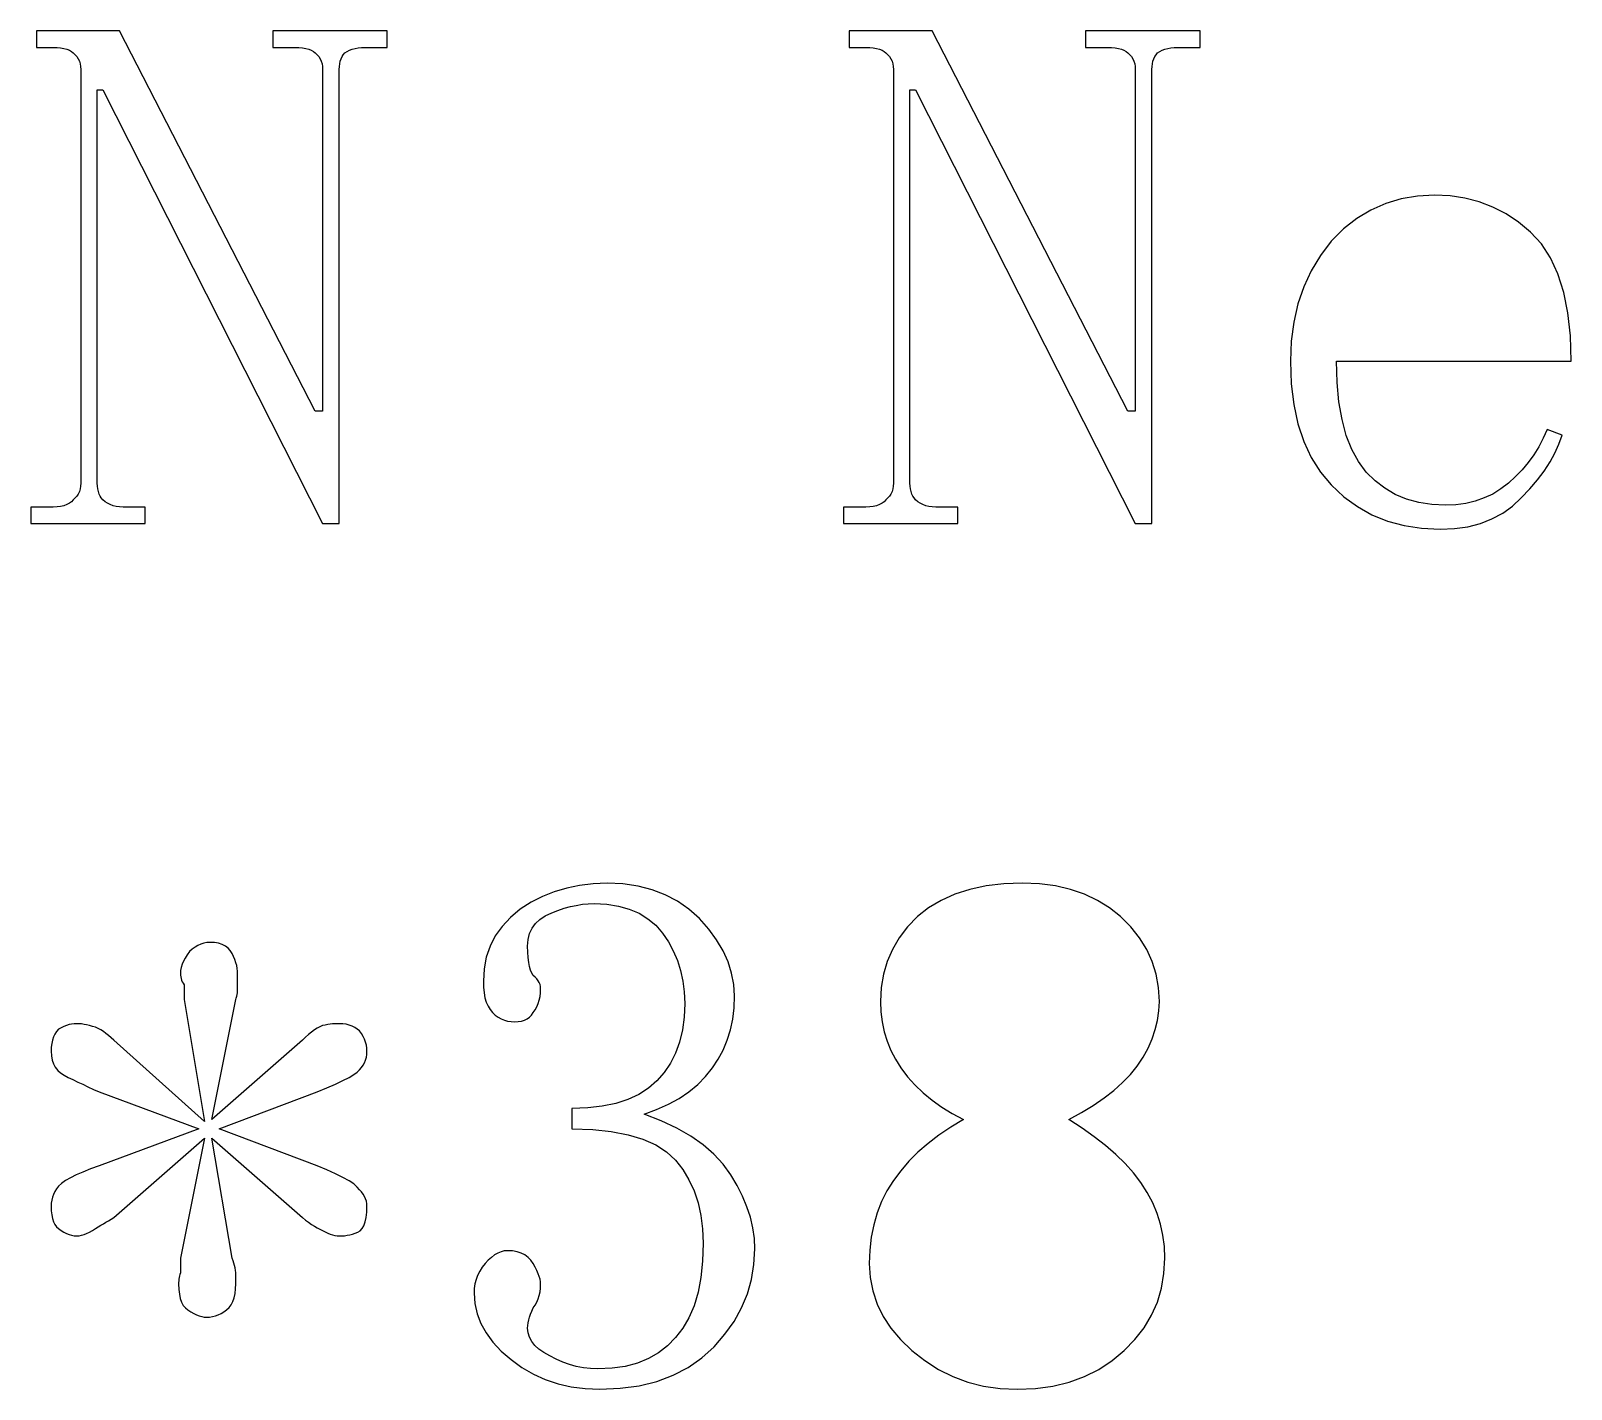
# Model space of a CAD drawing. Extents: x -190 to 190, y -140 to 140.
# Drawn here: x -151.18 to -139.6, y -98.76 to -88.54 of the extents above; entities that cross this region are included whole.
import ezdxf

# ---------------------------------------------------------------- set-up
doc = ezdxf.new("R2010")
doc.units = 0
doc.header["$MEASUREMENT"] = 0
doc.layers.get('0').update_dxf_attribs({"linetype": 'CONTINUOUS'})

msp = doc.modelspace()

# ---------------------------------------------------------------- linework, layer by layer
for points in [[(-148.985996, -91.397998), (-149.040996, -91.397998), (-149.040996, -91.397998), (-150.512998, -88.537002), (-150.512998, -88.537002), (-151.137988, -88.537002), (-151.137988, -88.537002), (-151.137988, -88.662002), (-151.137988, -88.662002), (-151.012998, -88.662002), (-151.012998, -88.662002), (-150.983008, -88.662998), (-150.983008, -88.662998), (-150.956006, -88.665996), (-150.956006, -88.665996), (-150.930996, -88.67), (-150.930996, -88.67), (-150.909004, -88.675996), (-150.909004, -88.675996), (-150.88999, -88.682998), (-150.88999, -88.682998), (-150.874004, -88.692998), (-150.874004, -88.692998), (-150.860996, -88.703994), (-150.860996, -88.703994), (-150.846006, -88.717002), (-150.846006, -88.717002), (-150.832998, -88.730996), (-150.832998, -88.730996), (-150.822998, -88.747002), (-150.822998, -88.747002), (-150.815, -88.765), (-150.815, -88.765), (-150.81, -88.785), (-150.81, -88.785), (-150.805996, -88.806006), (-150.805996, -88.806006), (-150.805, -88.829004), (-150.805, -88.829004), (-150.805, -91.94), (-150.805, -91.94), (-150.805996, -91.962998), (-150.805996, -91.962998), (-150.81, -91.983994), (-150.81, -91.983994), (-150.815, -92.004004), (-150.815, -92.004004), (-150.822998, -92.022002), (-150.822998, -92.022002), (-150.832998, -92.037998), (-150.832998, -92.037998), (-150.846006, -92.052002), (-150.846006, -92.052002), (-150.860996, -92.065), (-150.860996, -92.065), (-150.874004, -92.08), (-150.874004, -92.08), (-150.88999, -92.092002), (-150.88999, -92.092002), (-150.909004, -92.102002), (-150.909004, -92.102002), (-150.930996, -92.11), (-150.930996, -92.11), (-150.956006, -92.115996), (-150.956006, -92.115996), (-150.983008, -92.119004), (-150.983008, -92.119004), (-151.012998, -92.12), (-151.012998, -92.12), (-151.18, -92.12), (-151.18, -92.12), (-151.18, -92.245), (-151.18, -92.245), (-150.318994, -92.245), (-150.318994, -92.245), (-150.318994, -92.12), (-150.318994, -92.12), (-150.485996, -92.12), (-150.485996, -92.12), (-150.512998, -92.119004), (-150.512998, -92.119004), (-150.537998, -92.115996), (-150.537998, -92.115996), (-150.561006, -92.11), (-150.561006, -92.11), (-150.582998, -92.102002), (-150.582998, -92.102002), (-150.602998, -92.092002), (-150.602998, -92.092002), (-150.621992, -92.08), (-150.621992, -92.08), (-150.637998, -92.065), (-150.637998, -92.065), (-150.64999, -92.052002), (-150.64999, -92.052002), (-150.658994, -92.037998), (-150.658994, -92.037998), (-150.666992, -92.022002), (-150.666992, -92.022002), (-150.672002, -92.004004), (-150.672002, -92.004004), (-150.676992, -91.983994), (-150.676992, -91.983994), (-150.678994, -91.962998), (-150.678994, -91.962998), (-150.68001, -91.94), (-150.68001, -91.94), (-150.68001, -88.982002), (-150.68001, -88.982002), (-150.637998, -88.982002), (-150.637998, -88.982002), (-148.985996, -92.245), (-148.985996, -92.245), (-148.861006, -92.245), (-148.861006, -92.245), (-148.861006, -88.829004), (-148.861006, -88.829004), (-148.85999, -88.806006), (-148.85999, -88.806006), (-148.857002, -88.785), (-148.857002, -88.785), (-148.853008, -88.765), (-148.853008, -88.765), (-148.847002, -88.747002), (-148.847002, -88.747002), (-148.838994, -88.730996), (-148.838994, -88.730996), (-148.83, -88.717002), (-148.83, -88.717002), (-148.819004, -88.703994), (-148.819004, -88.703994), (-148.802002, -88.692998), (-148.802002, -88.692998), (-148.783994, -88.682998), (-148.783994, -88.682998), (-148.764004, -88.675996), (-148.764004, -88.675996), (-148.742002, -88.67), (-148.742002, -88.67), (-148.717998, -88.665996), (-148.717998, -88.665996), (-148.692998, -88.662998), (-148.692998, -88.662998), (-148.665996, -88.662002), (-148.665996, -88.662002), (-148.5, -88.662002), (-148.5, -88.662002), (-148.5, -88.537002), (-148.5, -88.537002), (-149.360996, -88.537002), (-149.360996, -88.537002), (-149.360996, -88.662002), (-149.360996, -88.662002), (-149.194004, -88.662002), (-149.194004, -88.662002), (-149.164004, -88.662998), (-149.164004, -88.662998), (-149.136006, -88.665996), (-149.136006, -88.665996), (-149.112002, -88.67), (-149.112002, -88.67), (-149.09001, -88.675996), (-149.09001, -88.675996), (-149.070996, -88.682998), (-149.070996, -88.682998), (-149.055, -88.692998), (-149.055, -88.692998), (-149.040996, -88.703994), (-149.040996, -88.703994), (-149.027002, -88.717002), (-149.027002, -88.717002), (-149.013994, -88.730996), (-149.013994, -88.730996), (-149.003994, -88.747002), (-149.003994, -88.747002), (-148.995996, -88.765), (-148.995996, -88.765), (-148.99001, -88.785), (-148.99001, -88.785), (-148.986992, -88.806006), (-148.986992, -88.806006), (-148.985996, -88.829004), (-148.985996, -88.829004), (-148.985996, -91.397998)], [(-142.875, -91.397998), (-142.93, -91.397998), (-142.93, -91.397998), (-144.402002, -88.537002), (-144.402002, -88.537002), (-145.026992, -88.537002), (-145.026992, -88.537002), (-145.026992, -88.662002), (-145.026992, -88.662002), (-144.902002, -88.662002), (-144.902002, -88.662002), (-144.871992, -88.662998), (-144.871992, -88.662998), (-144.84499, -88.665996), (-144.84499, -88.665996), (-144.82, -88.67), (-144.82, -88.67), (-144.797998, -88.675996), (-144.797998, -88.675996), (-144.778994, -88.682998), (-144.778994, -88.682998), (-144.762988, -88.692998), (-144.762988, -88.692998), (-144.75, -88.703994), (-144.75, -88.703994), (-144.73499, -88.717002), (-144.73499, -88.717002), (-144.722002, -88.730996), (-144.722002, -88.730996), (-144.712002, -88.747002), (-144.712002, -88.747002), (-144.704004, -88.765), (-144.704004, -88.765), (-144.698994, -88.785), (-144.698994, -88.785), (-144.695, -88.806006), (-144.695, -88.806006), (-144.694004, -88.829004), (-144.694004, -88.829004), (-144.694004, -91.94), (-144.694004, -91.94), (-144.695, -91.962998), (-144.695, -91.962998), (-144.698994, -91.983994), (-144.698994, -91.983994), (-144.704004, -92.004004), (-144.704004, -92.004004), (-144.712002, -92.022002), (-144.712002, -92.022002), (-144.722002, -92.037998), (-144.722002, -92.037998), (-144.73499, -92.052002), (-144.73499, -92.052002), (-144.75, -92.065), (-144.75, -92.065), (-144.762988, -92.08), (-144.762988, -92.08), (-144.778994, -92.092002), (-144.778994, -92.092002), (-144.797998, -92.102002), (-144.797998, -92.102002), (-144.82, -92.11), (-144.82, -92.11), (-144.84499, -92.115996), (-144.84499, -92.115996), (-144.871992, -92.119004), (-144.871992, -92.119004), (-144.902002, -92.12), (-144.902002, -92.12), (-145.069004, -92.12), (-145.069004, -92.12), (-145.069004, -92.245), (-145.069004, -92.245), (-144.207998, -92.245), (-144.207998, -92.245), (-144.207998, -92.12), (-144.207998, -92.12), (-144.375, -92.12), (-144.375, -92.12), (-144.402002, -92.119004), (-144.402002, -92.119004), (-144.427002, -92.115996), (-144.427002, -92.115996), (-144.44999, -92.11), (-144.44999, -92.11), (-144.472002, -92.102002), (-144.472002, -92.102002), (-144.492002, -92.092002), (-144.492002, -92.092002), (-144.510996, -92.08), (-144.510996, -92.08), (-144.527002, -92.065), (-144.527002, -92.065), (-144.537998, -92.052002), (-144.537998, -92.052002), (-144.547998, -92.037998), (-144.547998, -92.037998), (-144.555, -92.022002), (-144.555, -92.022002), (-144.560996, -92.004004), (-144.560996, -92.004004), (-144.565996, -91.983994), (-144.565996, -91.983994), (-144.567998, -91.962998), (-144.567998, -91.962998), (-144.568994, -91.94), (-144.568994, -91.94), (-144.568994, -88.982002), (-144.568994, -88.982002), (-144.527002, -88.982002), (-144.527002, -88.982002), (-142.875, -92.245), (-142.875, -92.245), (-142.74999, -92.245), (-142.74999, -92.245), (-142.74999, -88.829004), (-142.74999, -88.829004), (-142.748994, -88.806006), (-142.748994, -88.806006), (-142.746006, -88.785), (-142.746006, -88.785), (-142.741992, -88.765), (-142.741992, -88.765), (-142.736006, -88.747002), (-142.736006, -88.747002), (-142.727998, -88.730996), (-142.727998, -88.730996), (-142.719004, -88.717002), (-142.719004, -88.717002), (-142.708008, -88.703994), (-142.708008, -88.703994), (-142.691006, -88.692998), (-142.691006, -88.692998), (-142.672998, -88.682998), (-142.672998, -88.682998), (-142.653008, -88.675996), (-142.653008, -88.675996), (-142.630996, -88.67), (-142.630996, -88.67), (-142.607002, -88.665996), (-142.607002, -88.665996), (-142.582002, -88.662998), (-142.582002, -88.662998), (-142.555, -88.662002), (-142.555, -88.662002), (-142.387998, -88.662002), (-142.387998, -88.662002), (-142.387998, -88.537002), (-142.387998, -88.537002), (-143.25, -88.537002), (-143.25, -88.537002), (-143.25, -88.662002), (-143.25, -88.662002), (-143.083008, -88.662002), (-143.083008, -88.662002), (-143.052998, -88.662998), (-143.052998, -88.662998), (-143.025, -88.665996), (-143.025, -88.665996), (-143.00001, -88.67), (-143.00001, -88.67), (-142.978994, -88.675996), (-142.978994, -88.675996), (-142.96, -88.682998), (-142.96, -88.682998), (-142.942998, -88.692998), (-142.942998, -88.692998), (-142.93, -88.703994), (-142.93, -88.703994), (-142.915, -88.717002), (-142.915, -88.717002), (-142.902998, -88.730996), (-142.902998, -88.730996), (-142.892998, -88.747002), (-142.892998, -88.747002), (-142.885, -88.765), (-142.885, -88.765), (-142.878994, -88.785), (-142.878994, -88.785), (-142.875996, -88.806006), (-142.875996, -88.806006), (-142.875, -88.829004), (-142.875, -88.829004), (-142.875, -91.397998)], [(-140.625, -89.772998), (-140.752998, -89.78), (-140.752998, -89.78), (-140.875, -89.801992), (-140.875, -89.801992), (-140.992002, -89.837002), (-140.992002, -89.837002), (-141.102998, -89.887002), (-141.102998, -89.887002), (-141.207988, -89.95), (-141.207988, -89.95), (-141.307998, -90.027998), (-141.307998, -90.027998), (-141.402002, -90.12), (-141.402002, -90.12), (-141.482998, -90.227002), (-141.482998, -90.227002), (-141.552002, -90.342002), (-141.552002, -90.342002), (-141.607998, -90.462998), (-141.607998, -90.462998), (-141.652002, -90.591992), (-141.652002, -90.591992), (-141.682998, -90.727998), (-141.682998, -90.727998), (-141.701992, -90.872002), (-141.701992, -90.872002), (-141.707998, -91.022998), (-141.707998, -91.022998), (-141.701992, -91.192002), (-141.701992, -91.192002), (-141.682998, -91.348994), (-141.682998, -91.348994), (-141.652002, -91.493008), (-141.652002, -91.493008), (-141.607998, -91.626006), (-141.607998, -91.626006), (-141.552002, -91.747002), (-141.552002, -91.747002), (-141.482998, -91.857002), (-141.482998, -91.857002), (-141.402002, -91.954004), (-141.402002, -91.954004), (-141.306992, -92.042002), (-141.306992, -92.042002), (-141.205, -92.116992), (-141.205, -92.116992), (-141.095, -92.177998), (-141.095, -92.177998), (-140.977998, -92.225996), (-140.977998, -92.225996), (-140.854004, -92.26), (-140.854004, -92.26), (-140.722002, -92.28), (-140.722002, -92.28), (-140.582998, -92.286992), (-140.582998, -92.286992), (-140.47501, -92.282002), (-140.47501, -92.282002), (-140.374004, -92.267998), (-140.374004, -92.267998), (-140.27999, -92.244004), (-140.27999, -92.244004), (-140.192998, -92.21), (-140.192998, -92.21), (-140.112002, -92.167002), (-140.112002, -92.167002), (-140.038994, -92.114004), (-140.038994, -92.114004), (-139.972002, -92.050996), (-139.972002, -92.050996), (-139.907998, -91.983994), (-139.907998, -91.983994), (-139.85001, -91.916006), (-139.85001, -91.916006), (-139.8, -91.849004), (-139.8, -91.849004), (-139.755996, -91.780996), (-139.755996, -91.780996), (-139.71999, -91.714004), (-139.71999, -91.714004), (-139.688994, -91.645996), (-139.688994, -91.645996), (-139.666006, -91.578994), (-139.666006, -91.578994), (-139.777002, -91.537002), (-139.777002, -91.537002), (-139.807002, -91.603008), (-139.807002, -91.603008), (-139.841006, -91.665996), (-139.841006, -91.665996), (-139.879004, -91.727002), (-139.879004, -91.727002), (-139.92, -91.784004), (-139.92, -91.784004), (-139.965996, -91.839004), (-139.965996, -91.839004), (-140.01501, -91.890996), (-140.01501, -91.890996), (-140.068994, -91.94), (-140.068994, -91.94), (-140.126006, -91.983994), (-140.126006, -91.983994), (-140.186992, -92.022002), (-140.186992, -92.022002), (-140.250996, -92.052002), (-140.250996, -92.052002), (-140.318008, -92.075996), (-140.318008, -92.075996), (-140.388994, -92.092998), (-140.388994, -92.092998), (-140.463994, -92.102998), (-140.463994, -92.102998), (-140.541006, -92.107002), (-140.541006, -92.107002), (-140.645, -92.100996), (-140.645, -92.100996), (-140.742998, -92.086006), (-140.742998, -92.086006), (-140.835, -92.060996), (-140.835, -92.060996), (-140.92, -92.025), (-140.92, -92.025), (-140.999004, -91.978994), (-140.999004, -91.978994), (-141.072002, -91.922998), (-141.072002, -91.922998), (-141.137998, -91.857002), (-141.137998, -91.857002), (-141.196992, -91.777998), (-141.196992, -91.777998), (-141.247002, -91.687002), (-141.247002, -91.687002), (-141.287998, -91.581006), (-141.287998, -91.581006), (-141.32001, -91.462002), (-141.32001, -91.462002), (-141.342998, -91.329004), (-141.342998, -91.329004), (-141.356006, -91.182998), (-141.356006, -91.182998), (-141.360996, -91.022998), (-141.360996, -91.022998), (-139.597002, -91.022998), (-139.597002, -91.022998), (-139.603008, -90.832998), (-139.603008, -90.832998), (-139.622002, -90.66), (-139.622002, -90.66), (-139.652998, -90.505), (-139.652998, -90.505), (-139.697002, -90.365996), (-139.697002, -90.365996), (-139.752998, -90.244004), (-139.752998, -90.244004), (-139.820996, -90.139004), (-139.820996, -90.139004), (-139.901992, -90.051006), (-139.901992, -90.051006), (-139.992002, -89.976992), (-139.992002, -89.976992), (-140.085996, -89.915), (-140.085996, -89.915), (-140.185, -89.864004), (-140.185, -89.864004), (-140.287998, -89.823994), (-140.287998, -89.823994), (-140.395996, -89.795996), (-140.395996, -89.795996), (-140.507998, -89.778994), (-140.507998, -89.778994), (-140.625, -89.772998)], [(-145.742002, -97.817998), (-145.735996, -97.700996), (-145.735996, -97.700996), (-145.739004, -97.622002), (-145.739004, -97.622002), (-145.75, -97.542002), (-145.75, -97.542002), (-145.769004, -97.462998), (-145.769004, -97.462998), (-145.795, -97.383994), (-145.795, -97.383994), (-145.827998, -97.304004), (-145.827998, -97.304004), (-145.868008, -97.225), (-145.868008, -97.225), (-145.915996, -97.145), (-145.915996, -97.145), (-145.973994, -97.065), (-145.973994, -97.065), (-146.042998, -96.988994), (-146.042998, -96.988994), (-146.125, -96.917998), (-146.125, -96.917998), (-146.217998, -96.852998), (-146.217998, -96.852998), (-146.322998, -96.793008), (-146.322998, -96.793008), (-146.44, -96.737002), (-146.44, -96.737002), (-146.568994, -96.686992), (-146.568994, -96.686992), (-146.474004, -96.652998), (-146.474004, -96.652998), (-146.385, -96.612998), (-146.385, -96.612998), (-146.30499, -96.569004), (-146.30499, -96.569004), (-146.230996, -96.519004), (-146.230996, -96.519004), (-146.165, -96.465), (-146.165, -96.465), (-146.106006, -96.405), (-146.106006, -96.405), (-146.055, -96.34), (-146.055, -96.34), (-146.010996, -96.274004), (-146.010996, -96.274004), (-145.973994, -96.205), (-145.973994, -96.205), (-145.942998, -96.132002), (-145.942998, -96.132002), (-145.918994, -96.054004), (-145.918994, -96.054004), (-145.901992, -95.972998), (-145.901992, -95.972998), (-145.891992, -95.887998), (-145.891992, -95.887998), (-145.887998, -95.797998), (-145.887998, -95.797998), (-145.894004, -95.712002), (-145.894004, -95.712002), (-145.90999, -95.625996), (-145.90999, -95.625996), (-145.936992, -95.540996), (-145.936992, -95.540996), (-145.97499, -95.457998), (-145.97499, -95.457998), (-146.023008, -95.375996), (-146.023008, -95.375996), (-146.082002, -95.295), (-146.082002, -95.295), (-146.152002, -95.215), (-146.152002, -95.215), (-146.230996, -95.145), (-146.230996, -95.145), (-146.317002, -95.085996), (-146.317002, -95.085996), (-146.409004, -95.037002), (-146.409004, -95.037002), (-146.507998, -94.999004), (-146.507998, -94.999004), (-146.614004, -94.972998), (-146.614004, -94.972998), (-146.726992, -94.956006), (-146.726992, -94.956006), (-146.846992, -94.950996), (-146.846992, -94.950996), (-146.952002, -94.955), (-146.952002, -94.955), (-147.053008, -94.967002), (-147.053008, -94.967002), (-147.14999, -94.987002), (-147.14999, -94.987002), (-147.244004, -95.015), (-147.244004, -95.015), (-147.332998, -95.05), (-147.332998, -95.05), (-147.417988, -95.094004), (-147.417988, -95.094004), (-147.49999, -95.145), (-147.49999, -95.145), (-147.572998, -95.207998), (-147.572998, -95.207998), (-147.635996, -95.275), (-147.635996, -95.275), (-147.687002, -95.347002), (-147.687002, -95.347002), (-147.725996, -95.423994), (-147.725996, -95.423994), (-147.755, -95.507002), (-147.755, -95.507002), (-147.772002, -95.593994), (-147.772002, -95.593994), (-147.777002, -95.687002), (-147.777002, -95.687002), (-147.775996, -95.732998), (-147.775996, -95.732998), (-147.772002, -95.774004), (-147.772002, -95.774004), (-147.765, -95.812002), (-147.765, -95.812002), (-147.755, -95.845996), (-147.755, -95.845996), (-147.742002, -95.875996), (-147.742002, -95.875996), (-147.725996, -95.900996), (-147.725996, -95.900996), (-147.707998, -95.922998), (-147.707998, -95.922998), (-147.687998, -95.942002), (-147.687998, -95.942002), (-147.665996, -95.956992), (-147.665996, -95.956992), (-147.642998, -95.97), (-147.642998, -95.97), (-147.618994, -95.98), (-147.618994, -95.98), (-147.595, -95.987002), (-147.595, -95.987002), (-147.567998, -95.990996), (-147.567998, -95.990996), (-147.541006, -95.992998), (-147.541006, -95.992998), (-147.515, -95.990996), (-147.515, -95.990996), (-147.48999, -95.987002), (-147.48999, -95.987002), (-147.467998, -95.98), (-147.467998, -95.98), (-147.448008, -95.97), (-147.448008, -95.97), (-147.431006, -95.956992), (-147.431006, -95.956992), (-147.415, -95.942002), (-147.415, -95.942002), (-147.402002, -95.922998), (-147.402002, -95.922998), (-147.387998, -95.902998), (-147.387998, -95.902998), (-147.375, -95.88), (-147.375, -95.88), (-147.365, -95.856006), (-147.365, -95.856006), (-147.357002, -95.83), (-147.357002, -95.83), (-147.350996, -95.802998), (-147.350996, -95.802998), (-147.347998, -95.774004), (-147.347998, -95.774004), (-147.347002, -95.742998), (-147.347002, -95.742998), (-147.347998, -95.726992), (-147.347998, -95.726992), (-147.350996, -95.712002), (-147.350996, -95.712002), (-147.357002, -95.697998), (-147.357002, -95.697998), (-147.365, -95.684004), (-147.365, -95.684004), (-147.375, -95.67), (-147.375, -95.67), (-147.387998, -95.657998), (-147.387998, -95.657998), (-147.402002, -95.645), (-147.402002, -95.645), (-147.412998, -95.627002), (-147.412998, -95.627002), (-147.422998, -95.605), (-147.422998, -95.605), (-147.43, -95.577002), (-147.43, -95.577002), (-147.435996, -95.545996), (-147.435996, -95.545996), (-147.440996, -95.509004), (-147.440996, -95.509004), (-147.442998, -95.468994), (-147.442998, -95.468994), (-147.443994, -95.422998), (-147.443994, -95.422998), (-147.44, -95.374004), (-147.44, -95.374004), (-147.429004, -95.329004), (-147.429004, -95.329004), (-147.411006, -95.289004), (-147.411006, -95.289004), (-147.385, -95.252998), (-147.385, -95.252998), (-147.351992, -95.221992), (-147.351992, -95.221992), (-147.311006, -95.195), (-147.311006, -95.195), (-147.263008, -95.172998), (-147.263008, -95.172998), (-147.215996, -95.155), (-147.215996, -95.155), (-147.168994, -95.138994), (-147.168994, -95.138994), (-147.122998, -95.126006), (-147.122998, -95.126006), (-147.077988, -95.117002), (-147.077988, -95.117002), (-147.031992, -95.109004), (-147.031992, -95.109004), (-146.988008, -95.105), (-146.988008, -95.105), (-146.944004, -95.104004), (-146.944004, -95.104004), (-146.849004, -95.107998), (-146.849004, -95.107998), (-146.76, -95.122002), (-146.76, -95.122002), (-146.68, -95.145), (-146.68, -95.145), (-146.605996, -95.175996), (-146.605996, -95.175996), (-146.54, -95.216992), (-146.54, -95.216992), (-146.480996, -95.267002), (-146.480996, -95.267002), (-146.43, -95.325996), (-146.43, -95.325996), (-146.385996, -95.390996), (-146.385996, -95.390996), (-146.348994, -95.46), (-146.348994, -95.46), (-146.318008, -95.532002), (-146.318008, -95.532002), (-146.293994, -95.607002), (-146.293994, -95.607002), (-146.276992, -95.685996), (-146.276992, -95.685996), (-146.266992, -95.767998), (-146.266992, -95.767998), (-146.263008, -95.854004), (-146.263008, -95.854004), (-146.267998, -95.957998), (-146.267998, -95.957998), (-146.28001, -96.054004), (-146.28001, -96.054004), (-146.302002, -96.145), (-146.302002, -96.145), (-146.331992, -96.227998), (-146.331992, -96.227998), (-146.36999, -96.304004), (-146.36999, -96.304004), (-146.417012, -96.373994), (-146.417012, -96.373994), (-146.472012, -96.437002), (-146.472012, -96.437002), (-146.535996, -96.492002), (-146.535996, -96.492002), (-146.608994, -96.538994), (-146.608994, -96.538994), (-146.690996, -96.576992), (-146.690996, -96.576992), (-146.781992, -96.607002), (-146.781992, -96.607002), (-146.882998, -96.627998), (-146.882998, -96.627998), (-146.992002, -96.640996), (-146.992002, -96.640996), (-147.110996, -96.645), (-147.110996, -96.645), (-147.110996, -96.797998), (-147.110996, -96.797998), (-146.955, -96.802998), (-146.955, -96.802998), (-146.815, -96.817998), (-146.815, -96.817998), (-146.688994, -96.842002), (-146.688994, -96.842002), (-146.577998, -96.875), (-146.577998, -96.875), (-146.480996, -96.919004), (-146.480996, -96.919004), (-146.4, -96.971992), (-146.4, -96.971992), (-146.332998, -97.034004), (-146.332998, -97.034004), (-146.277998, -97.105), (-146.277998, -97.105), (-146.230996, -97.182002), (-146.230996, -97.182002), (-146.192998, -97.265), (-146.192998, -97.265), (-146.162998, -97.354004), (-146.162998, -97.354004), (-146.142002, -97.45), (-146.142002, -97.45), (-146.128994, -97.551006), (-146.128994, -97.551006), (-146.125, -97.659004), (-146.125, -97.659004), (-146.128994, -97.792998), (-146.128994, -97.792998), (-146.142002, -97.915996), (-146.142002, -97.915996), (-146.162998, -98.027998), (-146.162998, -98.027998), (-146.192998, -98.128994), (-146.192998, -98.128994), (-146.230996, -98.219004), (-146.230996, -98.219004), (-146.277998, -98.298994), (-146.277998, -98.298994), (-146.332998, -98.367998), (-146.332998, -98.367998), (-146.392002, -98.43), (-146.392002, -98.43), (-146.46, -98.482998), (-146.46, -98.482998), (-146.53499, -98.527002), (-146.53499, -98.527002), (-146.619004, -98.56), (-146.619004, -98.56), (-146.70999, -98.585), (-146.70999, -98.585), (-146.808994, -98.599004), (-146.808994, -98.599004), (-146.916006, -98.604004), (-146.916006, -98.604004), (-146.971006, -98.601992), (-146.971006, -98.601992), (-147.025, -98.595996), (-147.025, -98.595996), (-147.077988, -98.585996), (-147.077988, -98.585996), (-147.129004, -98.572002), (-147.129004, -98.572002), (-147.18001, -98.554004), (-147.18001, -98.554004), (-147.229004, -98.532002), (-147.229004, -98.532002), (-147.277002, -98.507002), (-147.277002, -98.507002), (-147.322002, -98.482002), (-147.322002, -98.482002), (-147.358994, -98.456006), (-147.358994, -98.456006), (-147.38999, -98.427002), (-147.38999, -98.427002), (-147.412998, -98.397998), (-147.412998, -98.397998), (-147.43, -98.365996), (-147.43, -98.365996), (-147.440996, -98.332998), (-147.440996, -98.332998), (-147.443994, -98.297998), (-147.443994, -98.297998), (-147.442998, -98.277998), (-147.442998, -98.277998), (-147.440996, -98.257002), (-147.440996, -98.257002), (-147.435996, -98.236006), (-147.435996, -98.236006), (-147.43, -98.214004), (-147.43, -98.214004), (-147.422998, -98.192002), (-147.422998, -98.192002), (-147.412998, -98.168994), (-147.412998, -98.168994), (-147.402002, -98.145), (-147.402002, -98.145), (-147.387998, -98.125), (-147.387998, -98.125), (-147.375, -98.102002), (-147.375, -98.102002), (-147.365, -98.077998), (-147.365, -98.077998), (-147.357002, -98.052998), (-147.357002, -98.052998), (-147.350996, -98.025), (-147.350996, -98.025), (-147.347998, -97.995996), (-147.347998, -97.995996), (-147.347002, -97.965), (-147.347002, -97.965), (-147.347998, -97.947998), (-147.347998, -97.947998), (-147.350996, -97.93), (-147.350996, -97.93), (-147.357002, -97.91), (-147.357002, -97.91), (-147.365, -97.887998), (-147.365, -97.887998), (-147.375, -97.864004), (-147.375, -97.864004), (-147.387998, -97.838994), (-147.387998, -97.838994), (-147.402002, -97.811992), (-147.402002, -97.811992), (-147.42, -97.786006), (-147.42, -97.786006), (-147.440996, -97.765), (-147.440996, -97.765), (-147.46501, -97.747002), (-147.46501, -97.747002), (-147.493008, -97.732998), (-147.493008, -97.732998), (-147.524004, -97.722998), (-147.524004, -97.722998), (-147.559004, -97.717002), (-147.559004, -97.717002), (-147.597002, -97.715), (-147.597002, -97.715), (-147.621006, -97.717002), (-147.621006, -97.717002), (-147.643994, -97.722998), (-147.643994, -97.722998), (-147.668008, -97.732998), (-147.668008, -97.732998), (-147.691992, -97.747002), (-147.691992, -97.747002), (-147.715996, -97.765), (-147.715996, -97.765), (-147.74001, -97.786006), (-147.74001, -97.786006), (-147.762998, -97.811992), (-147.762998, -97.811992), (-147.786006, -97.84), (-147.786006, -97.84), (-147.804004, -97.87), (-147.804004, -97.87), (-147.82, -97.901006), (-147.82, -97.901006), (-147.830996, -97.932002), (-147.830996, -97.932002), (-147.83999, -97.965), (-147.83999, -97.965), (-147.845, -97.999004), (-147.845, -97.999004), (-147.846992, -98.034004), (-147.846992, -98.034004), (-147.841006, -98.112998), (-147.841006, -98.112998), (-147.824004, -98.188994), (-147.824004, -98.188994), (-147.796006, -98.262002), (-147.796006, -98.262002), (-147.755996, -98.334004), (-147.755996, -98.334004), (-147.705, -98.402998), (-147.705, -98.402998), (-147.642998, -98.47), (-147.642998, -98.47), (-147.569004, -98.534004), (-147.569004, -98.534004), (-147.487002, -98.592998), (-147.487002, -98.592998), (-147.401006, -98.642998), (-147.401006, -98.642998), (-147.311006, -98.683994), (-147.311006, -98.683994), (-147.21499, -98.715996), (-147.21499, -98.715996), (-147.116006, -98.737998), (-147.116006, -98.737998), (-147.010996, -98.752002), (-147.010996, -98.752002), (-146.901992, -98.757002), (-146.901992, -98.757002), (-146.749004, -98.75), (-146.749004, -98.75), (-146.605, -98.730996), (-146.605, -98.730996), (-146.472012, -98.697998), (-146.472012, -98.697998), (-146.348994, -98.652002), (-146.348994, -98.652002), (-146.236006, -98.594004), (-146.236006, -98.594004), (-146.134004, -98.522002), (-146.134004, -98.522002), (-146.041006, -98.436992), (-146.041006, -98.436992), (-145.96, -98.343994), (-145.96, -98.343994), (-145.891992, -98.247002), (-145.891992, -98.247002), (-145.835, -98.145), (-145.835, -98.145), (-145.791992, -98.04), (-145.791992, -98.04), (-145.760996, -97.930996), (-145.760996, -97.930996), (-145.742002, -97.817998)], [(-143.722002, -94.950996), (-143.864004, -94.956006), (-143.864004, -94.956006), (-143.995996, -94.971006), (-143.995996, -94.971006), (-144.118994, -94.996992), (-144.118994, -94.996992), (-144.232002, -95.032998), (-144.232002, -95.032998), (-144.335, -95.078994), (-144.335, -95.078994), (-144.428994, -95.135), (-144.428994, -95.135), (-144.512998, -95.200996), (-144.512998, -95.200996), (-144.586992, -95.279004), (-144.586992, -95.279004), (-144.65, -95.361006), (-144.65, -95.361006), (-144.701006, -95.447998), (-144.701006, -95.447998), (-144.74, -95.538994), (-144.74, -95.538994), (-144.768994, -95.635), (-144.768994, -95.635), (-144.785996, -95.735), (-144.785996, -95.735), (-144.791006, -95.84), (-144.791006, -95.84), (-144.787998, -95.917998), (-144.787998, -95.917998), (-144.778994, -95.994004), (-144.778994, -95.994004), (-144.762988, -96.067998), (-144.762988, -96.067998), (-144.740996, -96.138994), (-144.740996, -96.138994), (-144.712998, -96.207998), (-144.712998, -96.207998), (-144.678994, -96.275), (-144.678994, -96.275), (-144.637998, -96.34), (-144.637998, -96.34), (-144.587998, -96.405996), (-144.587998, -96.405996), (-144.531992, -96.467998), (-144.531992, -96.467998), (-144.47001, -96.527002), (-144.47001, -96.527002), (-144.402998, -96.582998), (-144.402998, -96.582998), (-144.32999, -96.635), (-144.32999, -96.635), (-144.251006, -96.683008), (-144.251006, -96.683008), (-144.165996, -96.729004), (-144.165996, -96.729004), (-144.262002, -96.785996), (-144.262002, -96.785996), (-144.351006, -96.845996), (-144.351006, -96.845996), (-144.433008, -96.908008), (-144.433008, -96.908008), (-144.509004, -96.974004), (-144.509004, -96.974004), (-144.576992, -97.042002), (-144.576992, -97.042002), (-144.639004, -97.112998), (-144.639004, -97.112998), (-144.694004, -97.187002), (-144.694004, -97.187002), (-144.742002, -97.265), (-144.742002, -97.265), (-144.782002, -97.345996), (-144.782002, -97.345996), (-144.815996, -97.430996), (-144.815996, -97.430996), (-144.840996, -97.52), (-144.840996, -97.52), (-144.86, -97.613994), (-144.86, -97.613994), (-144.870996, -97.710996), (-144.870996, -97.710996), (-144.87501, -97.811992), (-144.87501, -97.811992), (-144.867998, -97.917002), (-144.867998, -97.917002), (-144.849004, -98.017998), (-144.849004, -98.017998), (-144.815996, -98.116006), (-144.815996, -98.116006), (-144.77, -98.209004), (-144.77, -98.209004), (-144.712002, -98.297998), (-144.712002, -98.297998), (-144.64, -98.384004), (-144.64, -98.384004), (-144.555, -98.465), (-144.555, -98.465), (-144.457002, -98.542002), (-144.457002, -98.542002), (-144.354004, -98.607998), (-144.354004, -98.607998), (-144.245996, -98.660996), (-144.245996, -98.660996), (-144.132998, -98.702998), (-144.132998, -98.702998), (-144.015, -98.732998), (-144.015, -98.732998), (-143.892002, -98.751006), (-143.892002, -98.751006), (-143.763008, -98.757002), (-143.763008, -98.757002), (-143.62501, -98.751006), (-143.62501, -98.751006), (-143.493994, -98.732998), (-143.493994, -98.732998), (-143.370996, -98.702998), (-143.370996, -98.702998), (-143.255996, -98.660996), (-143.255996, -98.660996), (-143.148008, -98.607998), (-143.148008, -98.607998), (-143.049004, -98.542002), (-143.049004, -98.542002), (-142.957998, -98.465), (-142.957998, -98.465), (-142.877002, -98.382998), (-142.877002, -98.382998), (-142.808008, -98.295), (-142.808008, -98.295), (-142.752002, -98.200996), (-142.752002, -98.200996), (-142.708008, -98.102002), (-142.708008, -98.102002), (-142.676992, -97.997002), (-142.676992, -97.997002), (-142.658994, -97.887002), (-142.658994, -97.887002), (-142.652002, -97.77), (-142.652002, -97.77), (-142.655996, -97.684004), (-142.655996, -97.684004), (-142.666992, -97.599004), (-142.666992, -97.599004), (-142.685996, -97.515996), (-142.685996, -97.515996), (-142.710996, -97.435), (-142.710996, -97.435), (-142.744004, -97.355), (-142.744004, -97.355), (-142.785, -97.277002), (-142.785, -97.277002), (-142.832998, -97.200996), (-142.832998, -97.200996), (-142.887998, -97.13), (-142.887998, -97.13), (-142.950996, -97.06), (-142.950996, -97.06), (-143.021006, -96.992002), (-143.021006, -96.992002), (-143.097998, -96.924004), (-143.097998, -96.924004), (-143.182988, -96.857998), (-143.182988, -96.857998), (-143.27499, -96.793008), (-143.27499, -96.793008), (-143.37499, -96.729004), (-143.37499, -96.729004), (-143.279004, -96.675996), (-143.279004, -96.675996), (-143.190996, -96.622002), (-143.190996, -96.622002), (-143.11001, -96.565996), (-143.11001, -96.565996), (-143.037002, -96.509004), (-143.037002, -96.509004), (-142.970996, -96.45), (-142.970996, -96.45), (-142.912002, -96.389004), (-142.912002, -96.389004), (-142.860996, -96.326006), (-142.860996, -96.326006), (-142.815996, -96.257998), (-142.815996, -96.257998), (-142.778994, -96.19), (-142.778994, -96.19), (-142.747998, -96.120996), (-142.747998, -96.120996), (-142.72501, -96.052002), (-142.72501, -96.052002), (-142.708008, -95.982002), (-142.708008, -95.982002), (-142.697002, -95.910996), (-142.697002, -95.910996), (-142.693994, -95.84), (-142.693994, -95.84), (-142.7, -95.735), (-142.7, -95.735), (-142.717998, -95.635), (-142.717998, -95.635), (-142.747998, -95.538994), (-142.747998, -95.538994), (-142.789004, -95.447998), (-142.789004, -95.447998), (-142.842988, -95.361006), (-142.842988, -95.361006), (-142.908008, -95.279004), (-142.908008, -95.279004), (-142.985996, -95.200996), (-142.985996, -95.200996), (-143.069004, -95.135), (-143.069004, -95.135), (-143.159004, -95.078994), (-143.159004, -95.078994), (-143.257012, -95.032998), (-143.257012, -95.032998), (-143.362002, -94.996992), (-143.362002, -94.996992), (-143.475, -94.971006), (-143.475, -94.971006), (-143.595, -94.956006), (-143.595, -94.956006), (-143.722002, -94.950996)], [(-149.763008, -96.797998), (-149.027002, -96.52), (-149.027002, -96.52), (-148.953008, -96.49), (-148.953008, -96.49), (-148.888008, -96.461992), (-148.888008, -96.461992), (-148.833008, -96.435), (-148.833008, -96.435), (-148.787002, -96.412002), (-148.787002, -96.412002), (-148.751006, -96.39), (-148.751006, -96.39), (-148.725, -96.371006), (-148.725, -96.371006), (-148.707998, -96.354004), (-148.707998, -96.354004), (-148.692998, -96.337002), (-148.692998, -96.337002), (-148.680996, -96.32), (-148.680996, -96.32), (-148.67, -96.300996), (-148.67, -96.300996), (-148.662998, -96.280996), (-148.662998, -96.280996), (-148.656992, -96.26), (-148.656992, -96.26), (-148.652998, -96.237998), (-148.652998, -96.237998), (-148.652002, -96.215), (-148.652002, -96.215), (-148.652998, -96.190996), (-148.652998, -96.190996), (-148.656992, -96.167998), (-148.656992, -96.167998), (-148.662998, -96.146006), (-148.662998, -96.146006), (-148.67, -96.124004), (-148.67, -96.124004), (-148.680996, -96.102998), (-148.680996, -96.102998), (-148.692998, -96.082002), (-148.692998, -96.082002), (-148.707998, -96.062002), (-148.707998, -96.062002), (-148.725, -96.047002), (-148.725, -96.047002), (-148.743008, -96.035), (-148.743008, -96.035), (-148.762998, -96.025), (-148.762998, -96.025), (-148.78499, -96.017002), (-148.78499, -96.017002), (-148.809004, -96.010996), (-148.809004, -96.010996), (-148.834004, -96.007998), (-148.834004, -96.007998), (-148.861006, -96.006992), (-148.861006, -96.006992), (-148.876992, -96.006992), (-148.876992, -96.006992), (-148.893994, -96.007998), (-148.893994, -96.007998), (-148.910996, -96.009004), (-148.910996, -96.009004), (-148.929004, -96.010996), (-148.929004, -96.010996), (-148.947002, -96.014004), (-148.947002, -96.014004), (-148.965996, -96.017002), (-148.965996, -96.017002), (-148.985996, -96.02), (-148.985996, -96.02), (-149.005996, -96.03), (-149.005996, -96.03), (-149.027002, -96.041006), (-149.027002, -96.041006), (-149.047998, -96.054004), (-149.047998, -96.054004), (-149.06999, -96.07), (-149.06999, -96.07), (-149.092002, -96.088994), (-149.092002, -96.088994), (-149.115, -96.109004), (-149.115, -96.109004), (-149.138008, -96.132002), (-149.138008, -96.132002), (-149.819004, -96.729004), (-149.819004, -96.729004), (-149.637998, -95.825996), (-149.637998, -95.825996), (-149.635, -95.813994), (-149.635, -95.813994), (-149.632012, -95.801006), (-149.632012, -95.801006), (-149.628994, -95.787998), (-149.628994, -95.787998), (-149.627002, -95.774004), (-149.627002, -95.774004), (-149.626006, -95.758994), (-149.626006, -95.758994), (-149.625, -95.743994), (-149.625, -95.743994), (-149.625, -95.729004), (-149.625, -95.729004), (-149.625, -95.712998), (-149.625, -95.712998), (-149.625, -95.697998), (-149.625, -95.697998), (-149.625, -95.684004), (-149.625, -95.684004), (-149.625, -95.67), (-149.625, -95.67), (-149.625, -95.657002), (-149.625, -95.657002), (-149.625, -95.643994), (-149.625, -95.643994), (-149.625, -95.632002), (-149.625, -95.632002), (-149.625, -95.610996), (-149.625, -95.610996), (-149.627998, -95.591006), (-149.627998, -95.591006), (-149.632012, -95.57), (-149.632012, -95.57), (-149.637998, -95.547998), (-149.637998, -95.547998), (-149.645996, -95.525), (-149.645996, -95.525), (-149.655, -95.501992), (-149.655, -95.501992), (-149.665996, -95.478994), (-149.665996, -95.478994), (-149.68, -95.457002), (-149.68, -95.457002), (-149.697002, -95.437998), (-149.697002, -95.437998), (-149.717002, -95.422998), (-149.717002, -95.422998), (-149.740996, -95.411006), (-149.740996, -95.411006), (-149.767998, -95.402002), (-149.767998, -95.402002), (-149.799004, -95.397002), (-149.799004, -95.397002), (-149.832998, -95.395), (-149.832998, -95.395), (-149.856006, -95.397002), (-149.856006, -95.397002), (-149.878994, -95.400996), (-149.878994, -95.400996), (-149.902002, -95.407998), (-149.902002, -95.407998), (-149.923994, -95.417998), (-149.923994, -95.417998), (-149.94501, -95.430996), (-149.94501, -95.430996), (-149.966006, -95.445996), (-149.966006, -95.445996), (-149.985996, -95.465), (-149.985996, -95.465), (-150.004004, -95.489004), (-150.004004, -95.489004), (-150.02, -95.512998), (-150.02, -95.512998), (-150.032002, -95.536006), (-150.032002, -95.536006), (-150.042002, -95.56), (-150.042002, -95.56), (-150.049004, -95.583994), (-150.049004, -95.583994), (-150.053994, -95.608008), (-150.053994, -95.608008), (-150.05501, -95.632002), (-150.05501, -95.632002), (-150.05501, -95.642998), (-150.05501, -95.642998), (-150.052998, -95.655), (-150.052998, -95.655), (-150.05, -95.667002), (-150.05, -95.667002), (-150.046006, -95.679004), (-150.046006, -95.679004), (-150.040996, -95.691006), (-150.040996, -95.691006), (-150.03499, -95.702998), (-150.03499, -95.702998), (-150.027012, -95.715), (-150.027012, -95.715), (-150.027012, -95.726992), (-150.027012, -95.726992), (-150.027012, -95.740996), (-150.027012, -95.740996), (-150.027012, -95.756006), (-150.027012, -95.756006), (-150.027012, -95.772002), (-150.027012, -95.772002), (-150.027012, -95.789004), (-150.027012, -95.789004), (-150.027012, -95.807002), (-150.027012, -95.807002), (-150.027012, -95.825996), (-150.027012, -95.825996), (-149.875, -96.742998), (-149.875, -96.742998), (-150.555, -96.132002), (-150.555, -96.132002), (-150.575, -96.112998), (-150.575, -96.112998), (-150.59499, -96.095), (-150.59499, -96.095), (-150.61501, -96.08), (-150.61501, -96.08), (-150.634004, -96.065996), (-150.634004, -96.065996), (-150.654004, -96.054004), (-150.654004, -96.054004), (-150.674004, -96.042998), (-150.674004, -96.042998), (-150.693994, -96.033994), (-150.693994, -96.033994), (-150.717002, -96.027002), (-150.717002, -96.027002), (-150.739004, -96.020996), (-150.739004, -96.020996), (-150.75999, -96.015996), (-150.75999, -96.015996), (-150.77999, -96.011992), (-150.77999, -96.011992), (-150.799004, -96.009004), (-150.799004, -96.009004), (-150.815996, -96.006992), (-150.815996, -96.006992), (-150.832998, -96.006992), (-150.832998, -96.006992), (-150.852988, -96.006992), (-150.852988, -96.006992), (-150.873008, -96.01), (-150.873008, -96.01), (-150.892002, -96.014004), (-150.892002, -96.014004), (-150.912002, -96.02), (-150.912002, -96.02), (-150.932002, -96.027998), (-150.932002, -96.027998), (-150.951992, -96.037002), (-150.951992, -96.037002), (-150.971992, -96.047998), (-150.971992, -96.047998), (-150.987002, -96.065), (-150.987002, -96.065), (-150.998994, -96.085), (-150.998994, -96.085), (-151.008994, -96.105996), (-151.008994, -96.105996), (-151.016992, -96.13), (-151.016992, -96.13), (-151.022998, -96.156006), (-151.022998, -96.156006), (-151.025996, -96.184004), (-151.025996, -96.184004), (-151.026992, -96.215), (-151.026992, -96.215), (-151.025, -96.249004), (-151.025, -96.249004), (-151.019004, -96.280996), (-151.019004, -96.280996), (-151.01001, -96.308994), (-151.01001, -96.308994), (-150.995996, -96.335), (-150.995996, -96.335), (-150.977998, -96.357998), (-150.977998, -96.357998), (-150.956006, -96.377998), (-150.956006, -96.377998), (-150.93, -96.395), (-150.93, -96.395), (-150.897998, -96.412002), (-150.897998, -96.412002), (-150.863008, -96.427998), (-150.863008, -96.427998), (-150.827002, -96.445996), (-150.827002, -96.445996), (-150.79001, -96.462998), (-150.79001, -96.462998), (-150.75, -96.482002), (-150.75, -96.482002), (-150.709004, -96.500996), (-150.709004, -96.500996), (-150.665996, -96.52), (-150.665996, -96.52), (-149.915996, -96.797998), (-149.915996, -96.797998), (-150.665996, -97.075996), (-150.665996, -97.075996), (-150.73, -97.1), (-150.73, -97.1), (-150.787998, -97.122998), (-150.787998, -97.122998), (-150.837998, -97.145), (-150.837998, -97.145), (-150.882002, -97.167002), (-150.882002, -97.167002), (-150.919004, -97.188008), (-150.919004, -97.188008), (-150.949004, -97.209004), (-150.949004, -97.209004), (-150.971992, -97.228994), (-150.971992, -97.228994), (-150.987002, -97.249004), (-150.987002, -97.249004), (-150.998994, -97.27), (-150.998994, -97.27), (-151.008994, -97.290996), (-151.008994, -97.290996), (-151.016992, -97.312998), (-151.016992, -97.312998), (-151.022998, -97.335), (-151.022998, -97.335), (-151.025996, -97.358008), (-151.025996, -97.358008), (-151.026992, -97.382002), (-151.026992, -97.382002), (-151.025996, -97.415996), (-151.025996, -97.415996), (-151.022998, -97.446006), (-151.022998, -97.446006), (-151.016992, -97.473008), (-151.016992, -97.473008), (-151.008994, -97.497002), (-151.008994, -97.497002), (-150.998994, -97.517998), (-150.998994, -97.517998), (-150.987002, -97.535), (-150.987002, -97.535), (-150.971992, -97.547998), (-150.971992, -97.547998), (-150.951992, -97.562998), (-150.951992, -97.562998), (-150.932002, -97.575), (-150.932002, -97.575), (-150.912002, -97.585996), (-150.912002, -97.585996), (-150.892002, -97.594004), (-150.892002, -97.594004), (-150.873008, -97.599004), (-150.873008, -97.599004), (-150.852988, -97.602998), (-150.852988, -97.602998), (-150.832998, -97.604004), (-150.832998, -97.604004), (-150.815996, -97.602998), (-150.815996, -97.602998), (-150.799004, -97.599004), (-150.799004, -97.599004), (-150.77999, -97.594004), (-150.77999, -97.594004), (-150.75999, -97.585996), (-150.75999, -97.585996), (-150.739004, -97.575), (-150.739004, -97.575), (-150.717002, -97.562998), (-150.717002, -97.562998), (-150.693994, -97.547998), (-150.693994, -97.547998), (-150.674004, -97.535996), (-150.674004, -97.535996), (-150.654004, -97.524004), (-150.654004, -97.524004), (-150.634004, -97.512998), (-150.634004, -97.512998), (-150.61501, -97.501006), (-150.61501, -97.501006), (-150.59499, -97.489004), (-150.59499, -97.489004), (-150.575, -97.476992), (-150.575, -97.476992), (-150.555, -97.465), (-150.555, -97.465), (-149.875, -96.867998), (-149.875, -96.867998), (-150.05501, -97.77), (-150.05501, -97.77), (-150.05501, -97.79), (-150.05501, -97.79), (-150.05501, -97.808008), (-150.05501, -97.808008), (-150.05501, -97.825), (-150.05501, -97.825), (-150.05501, -97.841006), (-150.05501, -97.841006), (-150.05501, -97.855996), (-150.05501, -97.855996), (-150.05501, -97.869004), (-150.05501, -97.869004), (-150.05501, -97.882002), (-150.05501, -97.882002), (-150.059004, -97.892998), (-150.059004, -97.892998), (-150.061992, -97.905), (-150.061992, -97.905), (-150.064004, -97.917002), (-150.064004, -97.917002), (-150.066006, -97.929004), (-150.066006, -97.929004), (-150.067998, -97.940996), (-150.067998, -97.940996), (-150.068994, -97.952998), (-150.068994, -97.952998), (-150.068994, -97.965), (-150.068994, -97.965), (-150.067998, -98.006006), (-150.067998, -98.006006), (-150.062998, -98.042998), (-150.062998, -98.042998), (-150.056006, -98.075), (-150.056006, -98.075), (-150.046006, -98.102998), (-150.046006, -98.102998), (-150.033994, -98.126006), (-150.033994, -98.126006), (-150.018008, -98.145), (-150.018008, -98.145), (-150.00001, -98.159004), (-150.00001, -98.159004), (-149.975996, -98.173994), (-149.975996, -98.173994), (-149.954004, -98.187002), (-149.954004, -98.187002), (-149.932998, -98.197002), (-149.932998, -98.197002), (-149.912998, -98.205), (-149.912998, -98.205), (-149.895, -98.21), (-149.895, -98.21), (-149.876992, -98.214004), (-149.876992, -98.214004), (-149.860996, -98.215), (-149.860996, -98.215), (-149.837002, -98.214004), (-149.837002, -98.214004), (-149.813994, -98.21), (-149.813994, -98.21), (-149.792002, -98.205), (-149.792002, -98.205), (-149.77001, -98.197002), (-149.77001, -98.197002), (-149.748994, -98.187002), (-149.748994, -98.187002), (-149.727998, -98.173994), (-149.727998, -98.173994), (-149.707998, -98.159004), (-149.707998, -98.159004), (-149.689004, -98.142002), (-149.689004, -98.142002), (-149.673994, -98.121006), (-149.673994, -98.121006), (-149.661006, -98.095996), (-149.661006, -98.095996), (-149.651006, -98.068994), (-149.651006, -98.068994), (-149.644004, -98.036992), (-149.644004, -98.036992), (-149.63999, -98.002998), (-149.63999, -98.002998), (-149.637998, -97.965), (-149.637998, -97.965), (-149.637998, -97.96), (-149.637998, -97.96), (-149.637998, -97.953994), (-149.637998, -97.953994), (-149.637998, -97.945), (-149.637998, -97.945), (-149.637998, -97.935), (-149.637998, -97.935), (-149.637998, -97.924004), (-149.637998, -97.924004), (-149.637998, -97.910996), (-149.637998, -97.910996), (-149.637998, -97.895), (-149.637998, -97.895), (-149.638994, -97.879004), (-149.638994, -97.879004), (-149.640996, -97.862998), (-149.640996, -97.862998), (-149.644004, -97.845), (-149.644004, -97.845), (-149.647998, -97.827002), (-149.647998, -97.827002), (-149.652998, -97.809004), (-149.652998, -97.809004), (-149.658994, -97.79), (-149.658994, -97.79), (-149.665996, -97.77), (-149.665996, -97.77), (-149.819004, -96.867998), (-149.819004, -96.867998), (-149.138008, -97.465), (-149.138008, -97.465), (-149.115, -97.484004), (-149.115, -97.484004), (-149.092002, -97.501006), (-149.092002, -97.501006), (-149.06999, -97.517002), (-149.06999, -97.517002), (-149.047998, -97.530996), (-149.047998, -97.530996), (-149.027002, -97.542998), (-149.027002, -97.542998), (-149.005996, -97.552998), (-149.005996, -97.552998), (-148.985996, -97.562002), (-148.985996, -97.562002), (-148.965996, -97.572998), (-148.965996, -97.572998), (-148.947002, -97.583008), (-148.947002, -97.583008), (-148.929004, -97.59), (-148.929004, -97.59), (-148.910996, -97.595996), (-148.910996, -97.595996), (-148.893994, -97.6), (-148.893994, -97.6), (-148.876992, -97.602998), (-148.876992, -97.602998), (-148.861006, -97.604004), (-148.861006, -97.604004), (-148.840996, -97.602998), (-148.840996, -97.602998), (-148.820996, -97.602002), (-148.820996, -97.602002), (-148.800996, -97.599004), (-148.800996, -97.599004), (-148.781006, -97.595), (-148.781006, -97.595), (-148.761006, -97.59), (-148.761006, -97.59), (-148.742002, -97.583008), (-148.742002, -97.583008), (-148.721992, -97.575996), (-148.721992, -97.575996), (-148.702998, -97.565), (-148.702998, -97.565), (-148.688008, -97.548994), (-148.688008, -97.548994), (-148.67499, -97.527002), (-148.67499, -97.527002), (-148.665, -97.498994), (-148.665, -97.498994), (-148.657988, -97.465), (-148.657988, -97.465), (-148.653994, -97.425996), (-148.653994, -97.425996), (-148.652002, -97.382002), (-148.652002, -97.382002), (-148.652998, -97.361992), (-148.652998, -97.361992), (-148.656992, -97.342998), (-148.656992, -97.342998), (-148.662998, -97.325), (-148.662998, -97.325), (-148.67, -97.306992), (-148.67, -97.306992), (-148.680996, -97.289004), (-148.680996, -97.289004), (-148.692998, -97.272998), (-148.692998, -97.272998), (-148.707998, -97.257002), (-148.707998, -97.257002), (-148.725, -97.235996), (-148.725, -97.235996), (-148.751006, -97.212998), (-148.751006, -97.212998), (-148.787002, -97.189004), (-148.787002, -97.189004), (-148.833008, -97.163994), (-148.833008, -97.163994), (-148.888008, -97.135996), (-148.888008, -97.135996), (-148.953008, -97.107002), (-148.953008, -97.107002), (-149.027002, -97.075996), (-149.027002, -97.075996), (-149.763008, -96.797998)]]:
    msp.add_lwpolyline(points)

doc.saveas('drawing.dxf')
